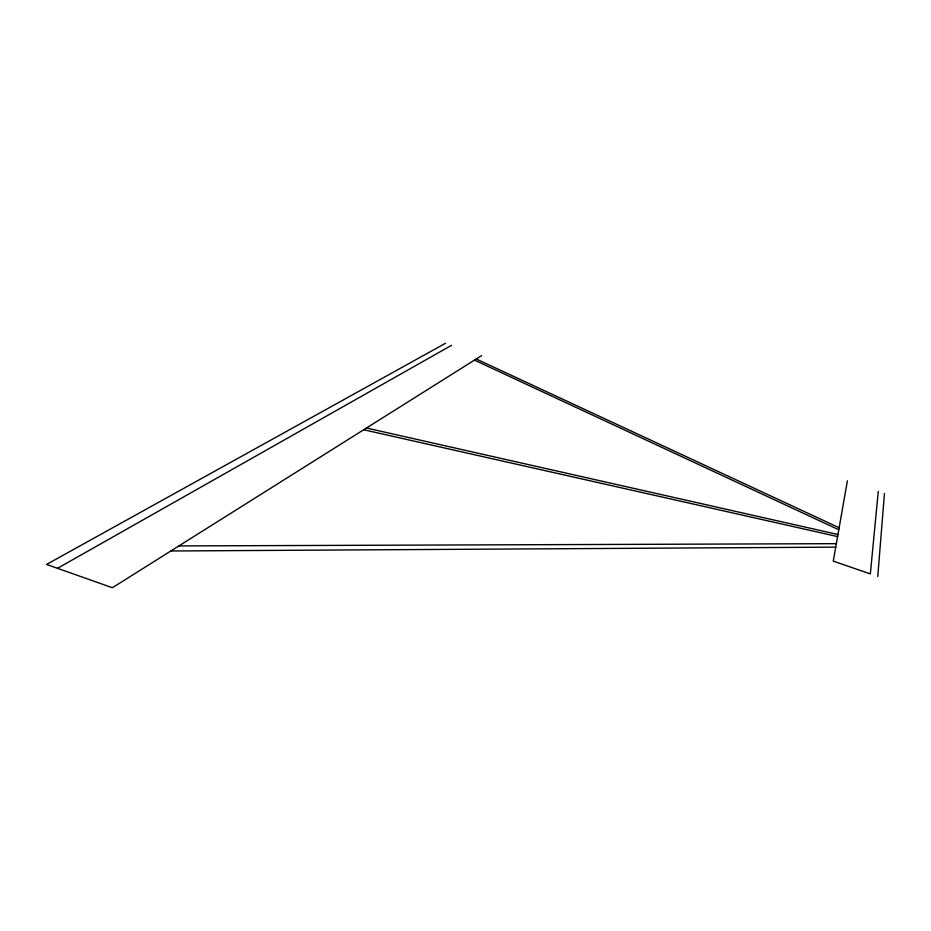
<?xml version="1.0" encoding="UTF-8"?>
<svg xmlns="http://www.w3.org/2000/svg" width="931" height="931" viewBox="0 0 931 931"><rect width="100%" height="100%" fill="white"/><g stroke="black" fill="none" stroke-linecap="round" stroke-linejoin="round"><path stroke-width="1.4" d="M877.77 576.475L884.45 493.488M878.27 491.37L870.345 573.915L833.28 561.125L847.396 480.803M481.63 355.619L112.383 587.74L46.55 564.442L445.518 343.26M57.501 568.317L451.535 345.32M170.85 550.989L835.735 547.137M178.903 545.927L836.341 543.669M366.465 428.016L837.958 534.499M363.684 429.761L837.597 536.582M476.253 358.994L839.145 527.749M474.473 360.122L838.796 529.762"/></g></svg>
